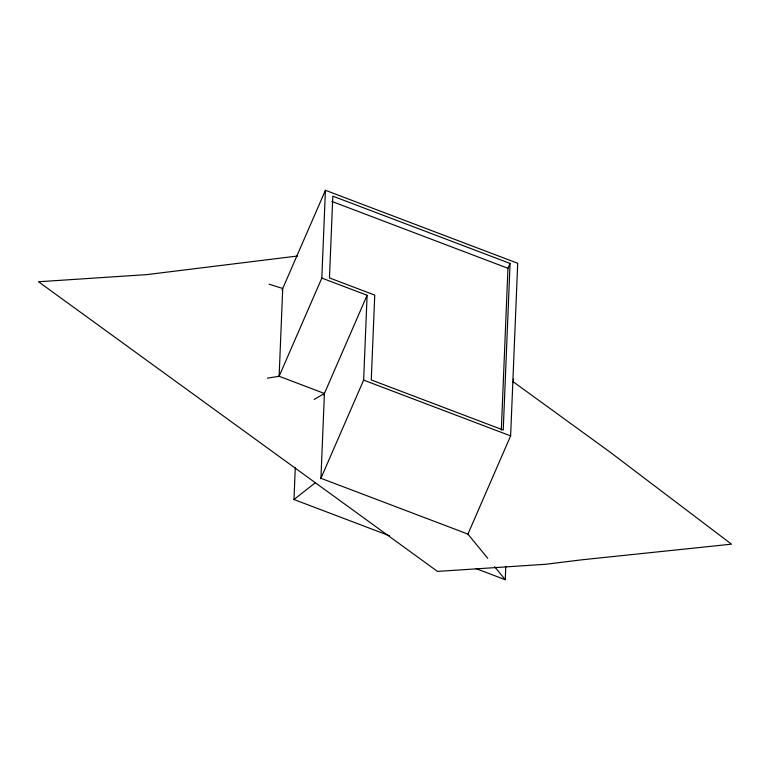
<?xml version="1.0" encoding="UTF-8"?>
<svg xmlns="http://www.w3.org/2000/svg" width="770" height="770" viewBox="0 0 770 770"><rect width="100%" height="100%" fill="white"/><g stroke="black" fill="none" stroke-linecap="round" stroke-linejoin="round"><path stroke-width="1.16" d="M487.728 558.288L467.929 534.091L320.936 478.295L324.42 393.46L279.125 376.27L282.725 288.49L269.048 284.168M389.495 535.776L293.976 499.518L295.295 467.38M278.933 376.722L321.822 278.076L325.421 190.296L517.71 263.273L510.625 435.897L467.727 534.544M320.734 478.757L363.632 380.111L367.107 295.266L321.822 278.076M501.318 430.083L507.959 268.287L510.067 263.436L332.813 196.158L329.464 277.912L374.749 295.103L371.265 379.947L503.234 430.035L510.067 263.436M476.024 568.616L505.245 579.704L505.784 566.489M513.33 382.642L513.475 379.042M282.051 290.04L325.421 190.296M323.737 395.01L367.107 295.266M293.976 499.518L315.353 482.694M314.141 399.447L324.42 393.46M267.498 378.128L279.125 376.27M297.721 255.996L146.541 274.64L38.5 281.753L437.476 571.407L545.516 564.294L581.966 559.8L731.5 544.169L609.253 451.509L512.907 381.554M331.832 201.432L507.959 268.287M363.632 380.111L510.625 435.897M494.581 566.672L505.245 579.704"/></g></svg>
